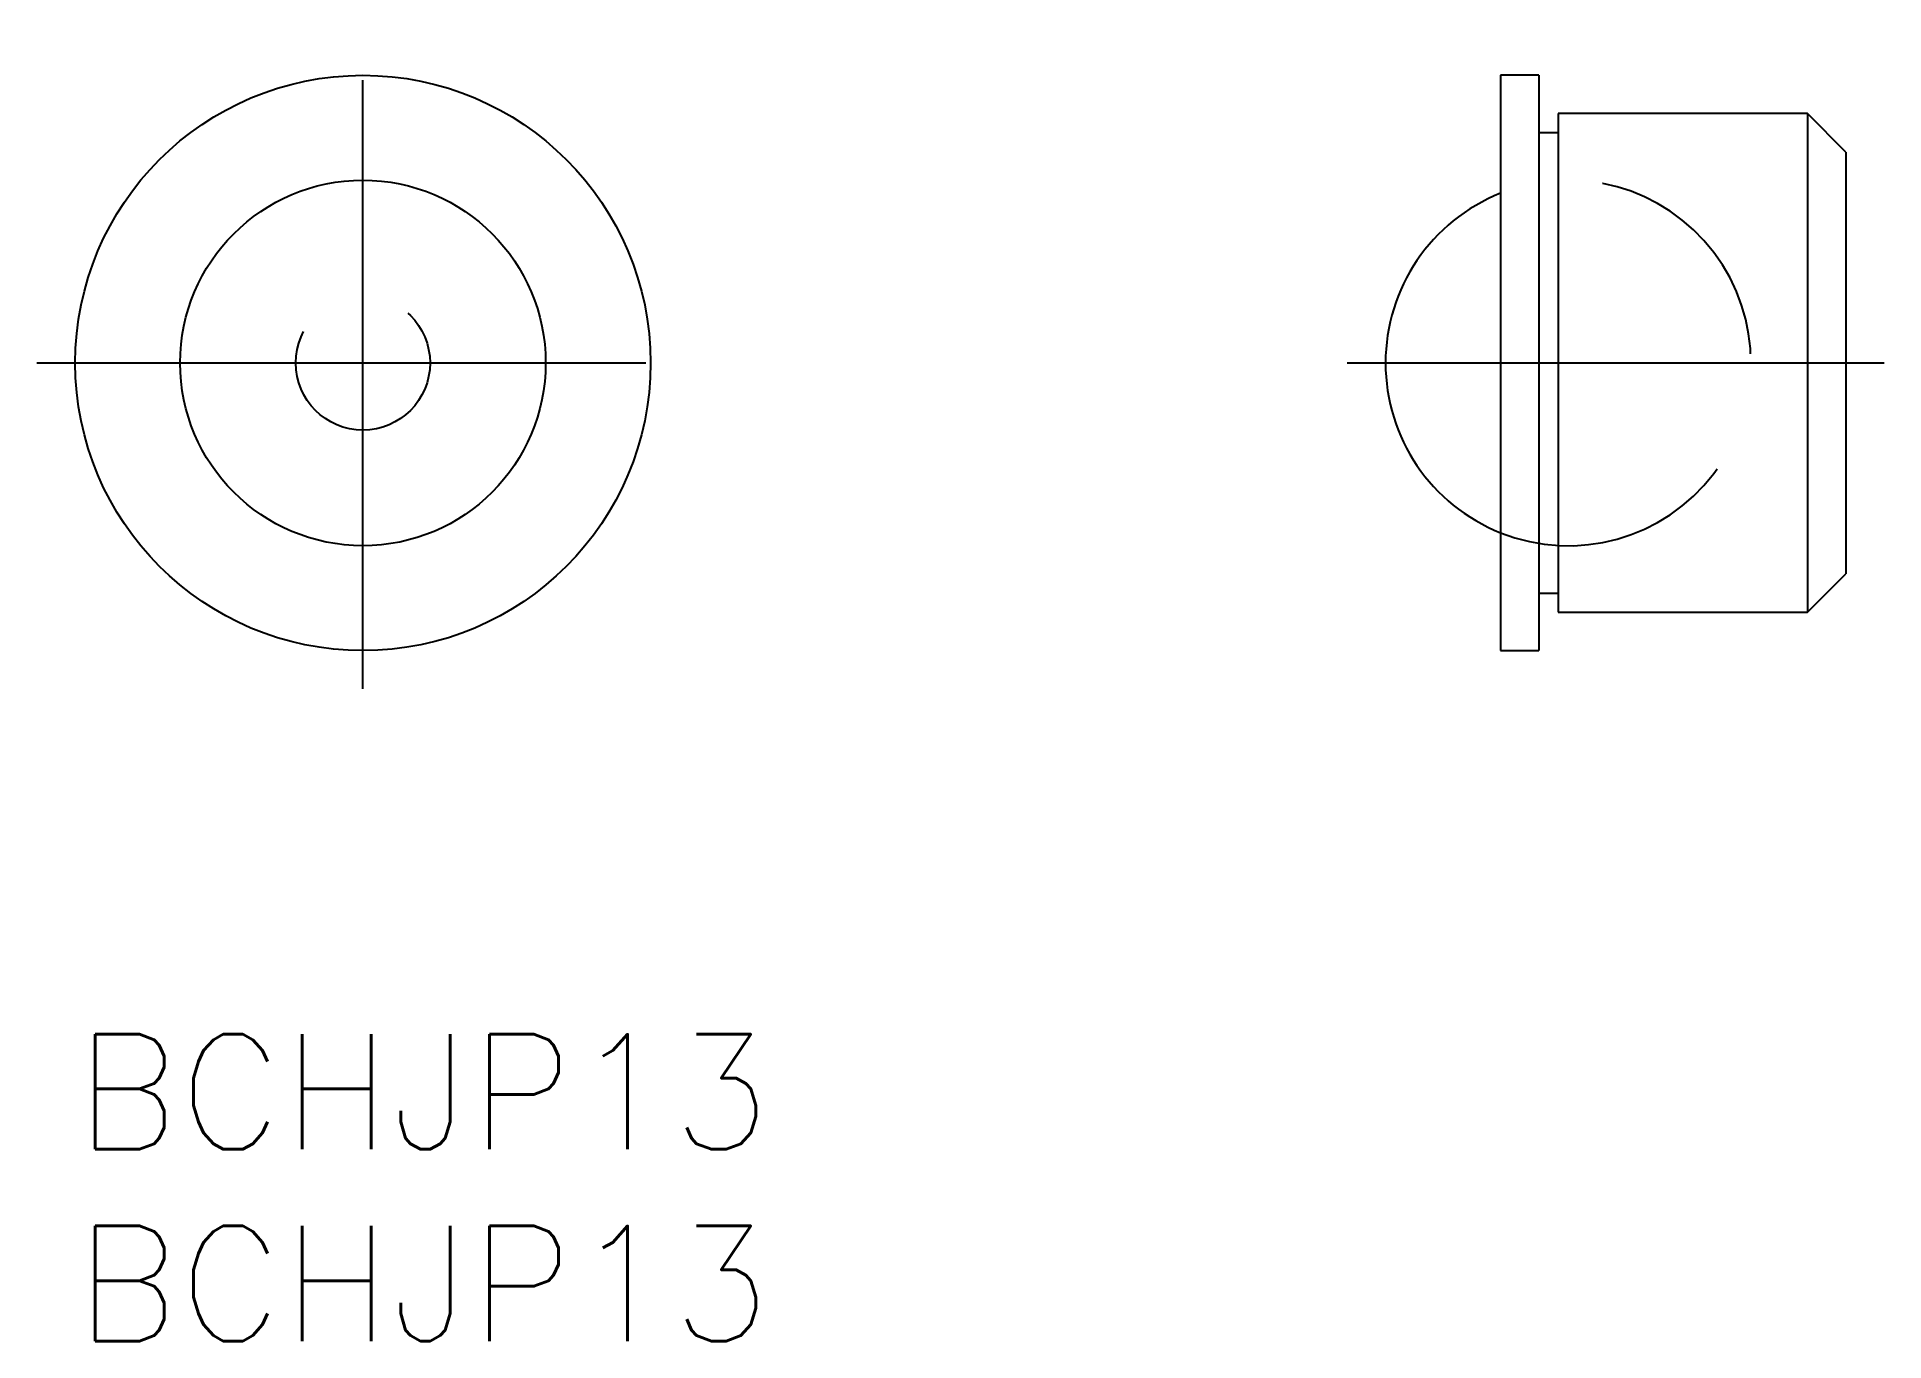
# Model space of a CAD drawing. Extents: x -1 to 47.2, y -8 to 26.
import ezdxf

# ---------------------------------------------------------------- set-up
doc = ezdxf.new("R2010")
doc.units = 0
doc.header["$LTSCALE"] = 0.5
doc.linetypes.add('CENTER', pattern=[50.8, 31.75, -6.35, 6.35, -6.35])
doc.linetypes.add('DASHED', pattern=[19.05, 12.7, -6.35])
for name, color, linetype in [('MSM_CENTER', 1, 'CENTER'), ('MSM_CONTINUOUS', 7, 'CONTINUOUS'), ('MSM_DASHED', 4, 'DASHED'), ('MSM_PART_NUMBER', 7, 'CONTINUOUS')]:
    doc.layers.add(name, color=color, linetype=linetype)
doc.styles.get("Standard").update_dxf_attribs({"font": 'txt.shx', "height": 1.5, "bigfont": 'bigfont.shx'})

# ---------------------------------------------------------------- blocks, each defined once
blk = doc.blocks.new('*U13')
at = {"layer": 'MSM_PART_NUMBER'}
blk.add_text('BCHJP13', height=3, dxfattribs=at).set_placement((0, -3))
blk = doc.blocks.new('*U14')
at = {"layer": 'MSM_PART_NUMBER'}
blk.add_text('BCHJP13', height=3, dxfattribs=at).set_placement((0, -8))

msp = doc.modelspace()

# ---------------------------------------------------------------- linework, layer by layer
at = {"layer": 'MSM_CENTER'}
for p, q in [((7.5, 9), (7.5, 26)), ((-1, 17.5), (16, 17.5)), ((33.16475, 17.5), (47.16475, 17.5))]:
    msp.add_line(p, q, dxfattribs=at)
at = {"layer": 'MSM_CONTINUOUS'}
for p, q in [((38.16475, 25), (37.16475, 25)), ((37.16475, 25), (37.16475, 10)), ((38.16475, 25), (38.16475, 10)), ((45.16475, 24), (38.66475, 24)), ((38.66475, 24), (38.66475, 11)), ((46.16475, 23), (45.16475, 24)), ((45.16475, 24), (45.16475, 11)), ((38.66475, 23.5), (38.16475, 23.5)), ((46.16475, 23), (46.16475, 12)), ((45.16475, 11), (46.16475, 12)), ((38.16475, 11.5), (38.66475, 11.5)), ((38.66475, 11), (45.16475, 11)), ((37.16475, 10), (38.16475, 10))]:
    msp.add_line(p, q, dxfattribs=at)
for radius in [7.5, 4.765]:
    msp.add_circle((7.5, 17.5), radius, dxfattribs=at)
msp.add_arc((38.92975, 17.5), 4.765, 111.740858, 248.259142, dxfattribs=at)
at = {"layer": 'MSM_DASHED'}
msp.add_circle((7.5, 17.5), 1.75, dxfattribs=at)
msp.add_arc((38.92975, 17.5), 4.765, 248.259142, 111.740858, dxfattribs=at)

# ---------------------------------------------------------------- block references
at = {"layer": 'MSM_CONTINUOUS'}
for name in ['*U13', '*U14']:
    msp.add_blockref(name, (0, 0), dxfattribs=at)

doc.saveas('drawing.dxf')
